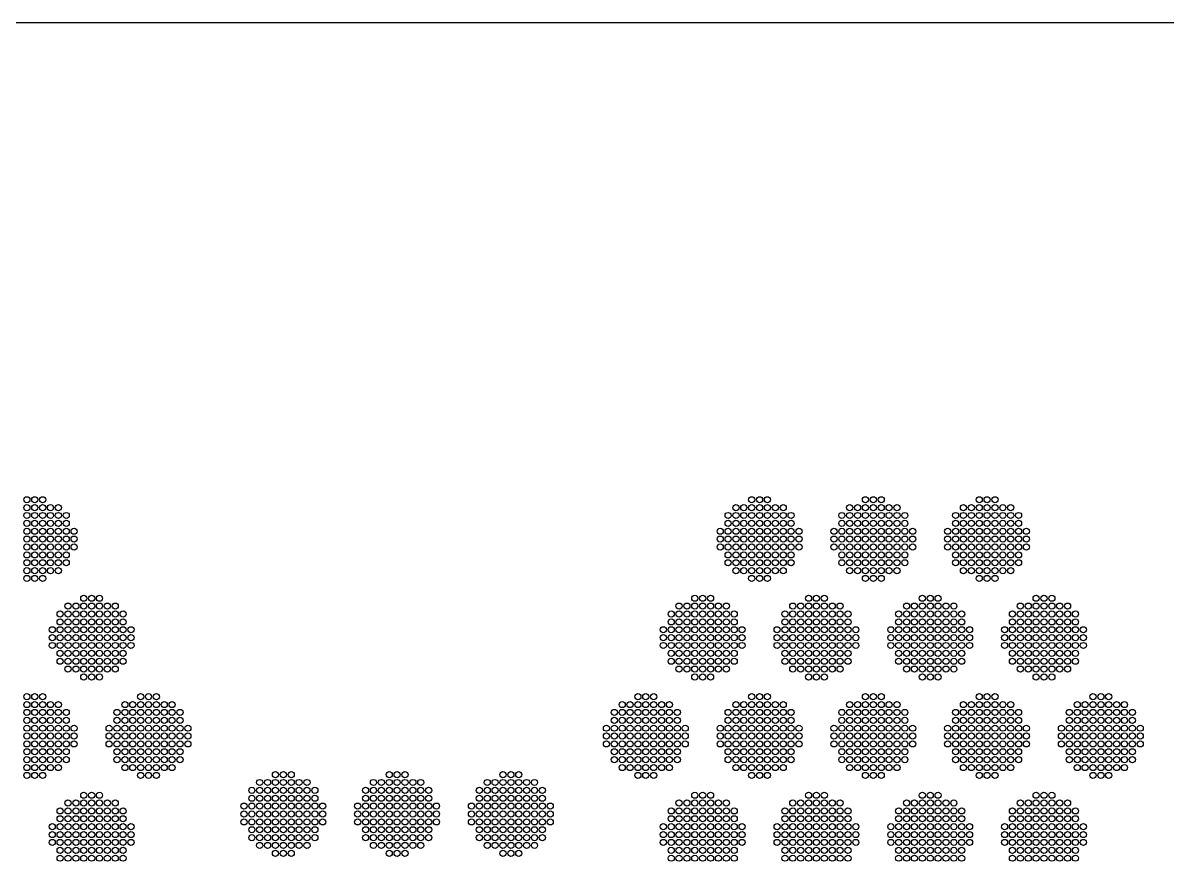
# Model space of a CAD drawing. Extents: x -49 to 54, y -38 to 38.
# Drawn here: x -23.32 to -10.25, y 28.41 to 38 of the extents above; entities that cross this region are included whole.
import ezdxf

# ---------------------------------------------------------------- set-up
doc = ezdxf.new("R2010")
doc.units = 0
doc.layers.add('LOWER_ELECTRODE', color=1, linetype='CONTINUOUS')
doc.layers.add('OUTLINE', color=7, linetype='CONTINUOUS')

msp = doc.modelspace()

# ---------------------------------------------------------------- linework, layer by layer
at = {"layer": 'LOWER_ELECTRODE'}
for centre in [(-23.278, 32.549), (-23.188, 32.549), (-23.098, 32.549), (-14.995, 32.549), (-14.905, 32.549), (-14.815, 32.549), (-13.695, 32.549), (-13.605, 32.549), (-13.515, 32.549), (-12.395, 32.549), (-12.305, 32.549), (-12.215, 32.549), (-23.278, 32.459), (-23.188, 32.459), (-23.098, 32.459), (-23.008, 32.459), (-22.918, 32.459), (-15.175, 32.459), (-15.085, 32.459), (-14.995, 32.459), (-14.905, 32.459), (-14.815, 32.459), (-14.725, 32.459), (-14.635, 32.459), (-13.875, 32.459), (-13.785, 32.459), (-13.695, 32.459), (-13.605, 32.459), (-13.515, 32.459), (-13.425, 32.459), (-13.335, 32.459), (-12.575, 32.459), (-12.485, 32.459), (-12.395, 32.459), (-12.305, 32.459), (-12.215, 32.459), (-12.125, 32.459), (-12.035, 32.459), (-23.278, 32.369), (-23.278, 32.279), (-23.188, 32.369), (-23.188, 32.279), (-23.098, 32.369), (-23.098, 32.279), (-23.008, 32.369), (-23.008, 32.279), (-22.918, 32.369), (-22.918, 32.279), (-22.828, 32.369), (-22.828, 32.279), (-15.265, 32.369), (-15.265, 32.279), (-15.175, 32.369), (-15.175, 32.279), (-15.085, 32.369), (-15.085, 32.279), (-14.995, 32.369), (-14.995, 32.279), (-14.905, 32.369), (-14.905, 32.279), (-14.815, 32.369), (-14.815, 32.279), (-14.725, 32.369), (-14.725, 32.279), (-14.635, 32.369), (-14.635, 32.279), (-14.545, 32.369), (-14.545, 32.279), (-13.965, 32.369), (-13.965, 32.279), (-13.875, 32.369), (-13.875, 32.279), (-13.785, 32.369), (-13.785, 32.279), (-13.695, 32.369), (-13.695, 32.279), (-13.605, 32.369), (-13.605, 32.279), (-13.515, 32.369), (-13.515, 32.279), (-13.425, 32.369), (-13.425, 32.279), (-13.335, 32.369), (-13.335, 32.279), (-13.245, 32.369), (-13.245, 32.279), (-12.665, 32.369), (-12.665, 32.279), (-12.575, 32.369), (-12.575, 32.279), (-12.485, 32.369), (-12.485, 32.279), (-12.395, 32.369), (-12.395, 32.279), (-12.305, 32.369), (-12.305, 32.279), (-12.215, 32.369), (-12.215, 32.279), (-12.125, 32.369), (-12.125, 32.279), (-12.035, 32.369), (-12.035, 32.279), (-11.945, 32.369), (-11.945, 32.279), (-23.278, 32.189), (-23.188, 32.189), (-23.098, 32.189), (-23.008, 32.189), (-22.918, 32.189), (-22.828, 32.189), (-22.738, 32.189), (-15.355, 32.189), (-15.265, 32.189), (-15.175, 32.189), (-15.085, 32.189), (-14.995, 32.189), (-14.905, 32.189), (-14.815, 32.189), (-14.725, 32.189), (-14.635, 32.189), (-14.545, 32.189), (-14.455, 32.189), (-14.055, 32.189), (-13.965, 32.189), (-13.875, 32.189), (-13.785, 32.189), (-13.695, 32.189), (-13.605, 32.189), (-13.515, 32.189), (-13.425, 32.189), (-13.335, 32.189), (-13.245, 32.189), (-13.155, 32.189), (-12.755, 32.189), (-12.665, 32.189), (-12.575, 32.189), (-12.485, 32.189), (-12.395, 32.189), (-12.305, 32.189), (-12.215, 32.189), (-12.125, 32.189), (-12.035, 32.189), (-11.945, 32.189), (-11.855, 32.189), (-23.278, 32.099), (-23.278, 32.009), (-23.188, 32.099), (-23.188, 32.009), (-23.098, 32.099), (-23.098, 32.009), (-23.008, 32.099), (-23.008, 32.009), (-22.918, 32.099), (-22.918, 32.009), (-22.828, 32.099), (-22.828, 32.009), (-22.738, 32.099), (-22.738, 32.009), (-15.355, 32.099), (-15.355, 32.009), (-15.265, 32.099), (-15.265, 32.009), (-15.175, 32.099), (-15.175, 32.009), (-15.085, 32.099), (-15.085, 32.009), (-14.995, 32.099), (-14.995, 32.009), (-14.905, 32.099), (-14.905, 32.009), (-14.815, 32.099), (-14.815, 32.009), (-14.725, 32.099), (-14.725, 32.009), (-14.635, 32.099), (-14.635, 32.009), (-14.545, 32.099), (-14.545, 32.009), (-14.455, 32.099), (-14.455, 32.009), (-14.055, 32.099), (-14.055, 32.009), (-13.965, 32.099), (-13.965, 32.009), (-13.875, 32.099), (-13.875, 32.009), (-13.785, 32.099), (-13.785, 32.009), (-13.695, 32.099), (-13.695, 32.009), (-13.605, 32.099), (-13.605, 32.009), (-13.515, 32.099), (-13.515, 32.009), (-13.425, 32.099), (-13.425, 32.009), (-13.335, 32.099), (-13.335, 32.009), (-13.245, 32.099), (-13.245, 32.009), (-13.155, 32.099), (-13.155, 32.009), (-12.755, 32.099), (-12.755, 32.009), (-12.665, 32.099), (-12.665, 32.009), (-12.575, 32.099), (-12.575, 32.009), (-12.485, 32.099), (-12.485, 32.009), (-12.395, 32.099), (-12.395, 32.009), (-12.305, 32.099), (-12.305, 32.009), (-12.215, 32.099), (-12.215, 32.009), (-12.125, 32.099), (-12.125, 32.009), (-12.035, 32.099), (-12.035, 32.009), (-11.945, 32.099), (-11.945, 32.009), (-11.855, 32.099), (-11.855, 32.009), (-23.278, 31.919), (-23.188, 31.919), (-23.098, 31.919), (-23.008, 31.919), (-22.918, 31.919), (-22.828, 31.919), (-15.265, 31.919), (-15.175, 31.919), (-15.085, 31.919), (-14.995, 31.919), (-14.905, 31.919), (-14.815, 31.919), (-14.725, 31.919), (-14.635, 31.919), (-14.545, 31.919), (-13.965, 31.919), (-13.875, 31.919), (-13.785, 31.919), (-13.695, 31.919), (-13.605, 31.919), (-13.515, 31.919), (-13.425, 31.919), (-13.335, 31.919), (-13.245, 31.919), (-12.665, 31.919), (-12.575, 31.919), (-12.485, 31.919), (-12.395, 31.919), (-12.305, 31.919), (-12.215, 31.919), (-12.125, 31.919), (-12.035, 31.919), (-11.945, 31.919), (-23.278, 31.829), (-23.278, 31.739), (-23.188, 31.829), (-23.188, 31.739), (-23.098, 31.829), (-23.098, 31.739), (-23.008, 31.829), (-23.008, 31.739), (-22.918, 31.829), (-22.918, 31.739), (-22.828, 31.829), (-15.265, 31.829), (-15.175, 31.829), (-15.175, 31.739), (-15.085, 31.829), (-15.085, 31.739), (-14.995, 31.829), (-14.995, 31.739), (-14.905, 31.829), (-14.905, 31.739), (-14.815, 31.829), (-14.815, 31.739), (-14.725, 31.829), (-14.725, 31.739), (-14.635, 31.829), (-14.635, 31.739), (-14.545, 31.829), (-13.965, 31.829), (-13.875, 31.829), (-13.875, 31.739), (-13.785, 31.829), (-13.785, 31.739), (-13.695, 31.829), (-13.695, 31.739), (-13.605, 31.829), (-13.605, 31.739), (-13.515, 31.829), (-13.515, 31.739), (-13.425, 31.829), (-13.425, 31.739), (-13.335, 31.829), (-13.335, 31.739), (-13.245, 31.829), (-12.665, 31.829), (-12.575, 31.829), (-12.575, 31.739), (-12.485, 31.829), (-12.485, 31.739), (-12.395, 31.829), (-12.395, 31.739), (-12.305, 31.829), (-12.305, 31.739), (-12.215, 31.829), (-12.215, 31.739), (-12.125, 31.829), (-12.125, 31.739), (-12.035, 31.829), (-12.035, 31.739), (-11.945, 31.829), (-23.278, 31.649), (-23.188, 31.649), (-23.098, 31.649), (-14.995, 31.649), (-14.905, 31.649), (-14.815, 31.649), (-13.695, 31.649), (-13.605, 31.649), (-13.515, 31.649), (-12.395, 31.649), (-12.305, 31.649), (-12.215, 31.649), (-22.628, 31.423), (-22.538, 31.423), (-22.448, 31.423), (-15.645, 31.423), (-15.555, 31.423), (-15.465, 31.423), (-14.345, 31.423), (-14.255, 31.423), (-14.165, 31.423), (-13.045, 31.423), (-12.955, 31.423), (-12.865, 31.423), (-11.745, 31.423), (-11.655, 31.423), (-11.565, 31.423), (-22.898, 31.243), (-22.808, 31.333), (-22.808, 31.243), (-22.718, 31.333), (-22.718, 31.243), (-22.628, 31.333), (-22.628, 31.243), (-22.538, 31.333), (-22.538, 31.243), (-22.448, 31.333), (-22.448, 31.243), (-22.358, 31.333), (-22.358, 31.243), (-22.268, 31.333), (-22.268, 31.243), (-22.178, 31.243), (-15.915, 31.243), (-15.825, 31.333), (-15.825, 31.243), (-15.735, 31.333), (-15.735, 31.243), (-15.645, 31.333), (-15.645, 31.243), (-15.555, 31.333), (-15.555, 31.243), (-15.465, 31.333), (-15.465, 31.243), (-15.375, 31.333), (-15.375, 31.243), (-15.285, 31.333), (-15.285, 31.243), (-15.195, 31.243), (-14.615, 31.243), (-14.525, 31.333), (-14.525, 31.243), (-14.435, 31.333), (-14.435, 31.243), (-14.345, 31.333), (-14.345, 31.243), (-14.255, 31.333), (-14.255, 31.243), (-14.165, 31.333), (-14.165, 31.243), (-14.075, 31.333), (-14.075, 31.243), (-13.985, 31.333), (-13.985, 31.243), (-13.895, 31.243), (-13.315, 31.243), (-13.225, 31.333), (-13.225, 31.243), (-13.135, 31.333), (-13.135, 31.243), (-13.045, 31.333), (-13.045, 31.243), (-12.955, 31.333), (-12.955, 31.243), (-12.865, 31.333), (-12.865, 31.243), (-12.775, 31.333), (-12.775, 31.243), (-12.685, 31.333), (-12.685, 31.243), (-12.595, 31.243), (-12.015, 31.243), (-11.925, 31.333), (-11.925, 31.243), (-11.835, 31.333), (-11.835, 31.243), (-11.745, 31.333), (-11.745, 31.243), (-11.655, 31.333), (-11.655, 31.243), (-11.565, 31.333), (-11.565, 31.243), (-11.475, 31.333), (-11.475, 31.243), (-11.385, 31.333), (-11.385, 31.243), (-11.295, 31.243), (-22.898, 31.153), (-22.808, 31.153), (-22.718, 31.153), (-22.628, 31.153), (-22.538, 31.153), (-22.448, 31.153), (-22.358, 31.153), (-22.268, 31.153), (-22.178, 31.153), (-15.915, 31.153), (-15.825, 31.153), (-15.735, 31.153), (-15.645, 31.153), (-15.555, 31.153), (-15.465, 31.153), (-15.375, 31.153), (-15.285, 31.153), (-15.195, 31.153), (-14.615, 31.153), (-14.525, 31.153), (-14.435, 31.153), (-14.345, 31.153), (-14.255, 31.153), (-14.165, 31.153), (-14.075, 31.153), (-13.985, 31.153), (-13.895, 31.153), (-13.315, 31.153), (-13.225, 31.153), (-13.135, 31.153), (-13.045, 31.153), (-12.955, 31.153), (-12.865, 31.153), (-12.775, 31.153), (-12.685, 31.153), (-12.595, 31.153), (-12.015, 31.153), (-11.925, 31.153), (-11.835, 31.153), (-11.745, 31.153), (-11.655, 31.153), (-11.565, 31.153), (-11.475, 31.153), (-11.385, 31.153), (-11.295, 31.153), (-22.988, 31.063), (-22.988, 30.973), (-22.898, 31.063), (-22.898, 30.973), (-22.808, 31.063), (-22.808, 30.973), (-22.718, 31.063), (-22.718, 30.973), (-22.628, 31.063), (-22.628, 30.973), (-22.538, 31.063), (-22.538, 30.973), (-22.448, 31.063), (-22.448, 30.973), (-22.358, 31.063), (-22.358, 30.973), (-22.268, 31.063), (-22.268, 30.973), (-22.178, 31.063), (-22.178, 30.973), (-22.088, 31.063), (-22.088, 30.973), (-16.005, 31.063), (-16.005, 30.973), (-15.915, 31.063), (-15.915, 30.973), (-15.825, 31.063), (-15.825, 30.973), (-15.735, 31.063), (-15.735, 30.973), (-15.645, 31.063), (-15.645, 30.973), (-15.555, 31.063), (-15.555, 30.973), (-15.465, 31.063), (-15.465, 30.973), (-15.375, 31.063), (-15.375, 30.973), (-15.285, 31.063), (-15.285, 30.973), (-15.195, 31.063), (-15.195, 30.973), (-15.105, 31.063), (-15.105, 30.973), (-14.705, 31.063), (-14.705, 30.973), (-14.615, 31.063), (-14.615, 30.973), (-14.525, 31.063), (-14.525, 30.973), (-14.435, 31.063), (-14.435, 30.973), (-14.345, 31.063), (-14.345, 30.973), (-14.255, 31.063), (-14.255, 30.973), (-14.165, 31.063), (-14.165, 30.973), (-14.075, 31.063), (-14.075, 30.973), (-13.985, 31.063), (-13.985, 30.973), (-13.895, 31.063), (-13.895, 30.973), (-13.805, 31.063), (-13.805, 30.973), (-13.405, 31.063), (-13.405, 30.973), (-13.315, 31.063), (-13.315, 30.973), (-13.225, 31.063), (-13.225, 30.973), (-13.135, 31.063), (-13.135, 30.973), (-13.045, 31.063), (-13.045, 30.973), (-12.955, 31.063), (-12.955, 30.973), (-12.865, 31.063), (-12.865, 30.973), (-12.775, 31.063), (-12.775, 30.973), (-12.685, 31.063), (-12.685, 30.973), (-12.595, 31.063), (-12.595, 30.973), (-12.505, 31.063), (-12.505, 30.973), (-12.105, 31.063), (-12.105, 30.973), (-12.015, 31.063), (-12.015, 30.973), (-11.925, 31.063), (-11.925, 30.973), (-11.835, 31.063), (-11.835, 30.973), (-11.745, 31.063), (-11.745, 30.973), (-11.655, 31.063), (-11.655, 30.973), (-11.565, 31.063), (-11.565, 30.973), (-11.475, 31.063), (-11.475, 30.973), (-11.385, 31.063), (-11.385, 30.973), (-11.295, 31.063), (-11.295, 30.973), (-11.205, 31.063), (-11.205, 30.973), (-22.988, 30.883), (-22.898, 30.883), (-22.808, 30.883), (-22.718, 30.883), (-22.628, 30.883), (-22.538, 30.883), (-22.448, 30.883), (-22.358, 30.883), (-22.268, 30.883), (-22.178, 30.883), (-22.088, 30.883), (-16.005, 30.883), (-15.915, 30.883), (-15.825, 30.883), (-15.735, 30.883), (-15.645, 30.883), (-15.555, 30.883), (-15.465, 30.883), (-15.375, 30.883), (-15.285, 30.883), (-15.195, 30.883), (-15.105, 30.883), (-14.705, 30.883), (-14.615, 30.883), (-14.525, 30.883), (-14.435, 30.883), (-14.345, 30.883), (-14.255, 30.883), (-14.165, 30.883), (-14.075, 30.883), (-13.985, 30.883), (-13.895, 30.883), (-13.805, 30.883), (-13.405, 30.883), (-13.315, 30.883), (-13.225, 30.883), (-13.135, 30.883), (-13.045, 30.883), (-12.955, 30.883), (-12.865, 30.883), (-12.775, 30.883), (-12.685, 30.883), (-12.595, 30.883), (-12.505, 30.883), (-12.105, 30.883), (-12.015, 30.883), (-11.925, 30.883), (-11.835, 30.883), (-11.745, 30.883), (-11.655, 30.883), (-11.565, 30.883), (-11.475, 30.883), (-11.385, 30.883), (-11.295, 30.883), (-11.205, 30.883), (-22.898, 30.793), (-22.898, 30.703), (-22.808, 30.793), (-22.808, 30.703), (-22.718, 30.793), (-22.718, 30.703), (-22.628, 30.793), (-22.628, 30.703), (-22.538, 30.793), (-22.538, 30.703), (-22.448, 30.793), (-22.448, 30.703), (-22.358, 30.793), (-22.358, 30.703), (-22.268, 30.793), (-22.268, 30.703), (-22.178, 30.793), (-22.178, 30.703), (-15.915, 30.793), (-15.915, 30.703), (-15.825, 30.793), (-15.825, 30.703), (-15.735, 30.793), (-15.735, 30.703), (-15.645, 30.793), (-15.645, 30.703), (-15.555, 30.793), (-15.555, 30.703), (-15.465, 30.793), (-15.465, 30.703), (-15.375, 30.793), (-15.375, 30.703), (-15.285, 30.793), (-15.285, 30.703), (-15.195, 30.793), (-15.195, 30.703), (-14.615, 30.793), (-14.615, 30.703), (-14.525, 30.793), (-14.525, 30.703), (-14.435, 30.793), (-14.435, 30.703), (-14.345, 30.793), (-14.345, 30.703), (-14.255, 30.793), (-14.255, 30.703), (-14.165, 30.793), (-14.165, 30.703), (-14.075, 30.793), (-14.075, 30.703), (-13.985, 30.793), (-13.985, 30.703), (-13.895, 30.793), (-13.895, 30.703), (-13.315, 30.793), (-13.315, 30.703), (-13.225, 30.793), (-13.225, 30.703), (-13.135, 30.793), (-13.135, 30.703), (-13.045, 30.793), (-13.045, 30.703), (-12.955, 30.793), (-12.955, 30.703), (-12.865, 30.793), (-12.865, 30.703), (-12.775, 30.793), (-12.775, 30.703), (-12.685, 30.793), (-12.685, 30.703), (-12.595, 30.793), (-12.595, 30.703), (-12.015, 30.793), (-12.015, 30.703), (-11.925, 30.793), (-11.925, 30.703), (-11.835, 30.793), (-11.835, 30.703), (-11.745, 30.793), (-11.745, 30.703), (-11.655, 30.793), (-11.655, 30.703), (-11.565, 30.793), (-11.565, 30.703), (-11.475, 30.793), (-11.475, 30.703), (-11.385, 30.793), (-11.385, 30.703), (-11.295, 30.793), (-11.295, 30.703), (-22.808, 30.613), (-22.718, 30.613), (-22.628, 30.613), (-22.538, 30.613), (-22.448, 30.613), (-22.358, 30.613), (-22.268, 30.613), (-15.825, 30.613), (-15.735, 30.613), (-15.645, 30.613), (-15.555, 30.613), (-15.465, 30.613), (-15.375, 30.613), (-15.285, 30.613), (-14.525, 30.613), (-14.435, 30.613), (-14.345, 30.613), (-14.255, 30.613), (-14.165, 30.613), (-14.075, 30.613), (-13.985, 30.613), (-13.225, 30.613), (-13.135, 30.613), (-13.045, 30.613), (-12.955, 30.613), (-12.865, 30.613), (-12.775, 30.613), (-12.685, 30.613), (-11.925, 30.613), (-11.835, 30.613), (-11.745, 30.613), (-11.655, 30.613), (-11.565, 30.613), (-11.475, 30.613), (-11.385, 30.613), (-22.628, 30.523), (-22.538, 30.523), (-22.448, 30.523), (-15.645, 30.523), (-15.555, 30.523), (-15.465, 30.523), (-14.345, 30.523), (-14.255, 30.523), (-14.165, 30.523), (-13.045, 30.523), (-12.955, 30.523), (-12.865, 30.523), (-11.745, 30.523), (-11.655, 30.523), (-11.565, 30.523), (-23.278, 30.298), (-23.278, 30.208), (-23.188, 30.298), (-23.188, 30.208), (-23.098, 30.298), (-23.098, 30.208), (-23.008, 30.208), (-22.918, 30.208), (-22.158, 30.208), (-22.068, 30.208), (-21.978, 30.298), (-21.978, 30.208), (-21.888, 30.298), (-21.888, 30.208), (-21.798, 30.298), (-21.798, 30.208), (-21.708, 30.208), (-21.618, 30.208), (-16.475, 30.208), (-16.385, 30.208), (-16.295, 30.298), (-16.295, 30.208), (-16.205, 30.298), (-16.205, 30.208), (-16.115, 30.298), (-16.115, 30.208), (-16.025, 30.208), (-15.935, 30.208), (-15.175, 30.208), (-15.085, 30.208), (-14.995, 30.298), (-14.995, 30.208), (-14.905, 30.298), (-14.905, 30.208), (-14.815, 30.298), (-14.815, 30.208), (-14.725, 30.208), (-14.635, 30.208), (-13.875, 30.208), (-13.785, 30.208), (-13.695, 30.298), (-13.695, 30.208), (-13.605, 30.298), (-13.605, 30.208), (-13.515, 30.298), (-13.515, 30.208), (-13.425, 30.208), (-13.335, 30.208), (-12.575, 30.208), (-12.485, 30.208), (-12.395, 30.298), (-12.395, 30.208), (-12.305, 30.298), (-12.305, 30.208), (-12.215, 30.298), (-12.215, 30.208), (-12.125, 30.208), (-12.035, 30.208), (-11.275, 30.208), (-11.185, 30.208), (-11.095, 30.298), (-11.095, 30.208), (-11.005, 30.298), (-11.005, 30.208), (-10.915, 30.298), (-10.915, 30.208), (-10.825, 30.208), (-10.735, 30.208), (-23.278, 30.118), (-23.188, 30.118), (-23.098, 30.118), (-23.008, 30.118), (-22.918, 30.118), (-22.828, 30.118), (-22.248, 30.118), (-22.158, 30.118), (-22.068, 30.118), (-21.978, 30.118), (-21.888, 30.118), (-21.798, 30.118), (-21.708, 30.118), (-21.618, 30.118), (-21.528, 30.118), (-16.565, 30.118), (-16.475, 30.118), (-16.385, 30.118), (-16.295, 30.118), (-16.205, 30.118), (-16.115, 30.118), (-16.025, 30.118), (-15.935, 30.118), (-15.845, 30.118), (-15.265, 30.118), (-15.175, 30.118), (-15.085, 30.118), (-14.995, 30.118), (-14.905, 30.118), (-14.815, 30.118), (-14.725, 30.118), (-14.635, 30.118), (-14.545, 30.118), (-13.965, 30.118), (-13.875, 30.118), (-13.785, 30.118), (-13.695, 30.118), (-13.605, 30.118), (-13.515, 30.118), (-13.425, 30.118), (-13.335, 30.118), (-13.245, 30.118), (-12.665, 30.118), (-12.575, 30.118), (-12.485, 30.118), (-12.395, 30.118), (-12.305, 30.118), (-12.215, 30.118), (-12.125, 30.118), (-12.035, 30.118), (-11.945, 30.118), (-11.365, 30.118), (-11.275, 30.118), (-11.185, 30.118), (-11.095, 30.118), (-11.005, 30.118), (-10.915, 30.118), (-10.825, 30.118), (-10.735, 30.118), (-10.645, 30.118), (-23.278, 30.028), (-23.278, 29.938), (-23.188, 30.028), (-23.188, 29.938), (-23.098, 30.028), (-23.098, 29.938), (-23.008, 30.028), (-23.008, 29.938), (-22.918, 30.028), (-22.918, 29.938), (-22.828, 30.028), (-22.828, 29.938), (-22.738, 29.938), (-22.338, 29.938), (-22.248, 30.028), (-22.248, 29.938), (-22.158, 30.028), (-22.158, 29.938), (-22.068, 30.028), (-22.068, 29.938), (-21.978, 30.028), (-21.978, 29.938), (-21.888, 30.028), (-21.888, 29.938), (-21.798, 30.028), (-21.798, 29.938), (-21.708, 30.028), (-21.708, 29.938), (-21.618, 30.028), (-21.618, 29.938), (-21.528, 30.028), (-21.528, 29.938), (-21.438, 29.938), (-16.655, 29.938), (-16.565, 30.028), (-16.565, 29.938), (-16.475, 30.028), (-16.475, 29.938), (-16.385, 30.028), (-16.385, 29.938), (-16.295, 30.028), (-16.295, 29.938), (-16.205, 30.028), (-16.205, 29.938), (-16.115, 30.028), (-16.115, 29.938), (-16.025, 30.028), (-16.025, 29.938), (-15.935, 30.028), (-15.935, 29.938), (-15.845, 30.028), (-15.845, 29.938), (-15.755, 29.938), (-15.355, 29.938), (-15.265, 30.028), (-15.265, 29.938), (-15.175, 30.028), (-15.175, 29.938), (-15.085, 30.028), (-15.085, 29.938), (-14.995, 30.028), (-14.995, 29.938), (-14.905, 30.028), (-14.905, 29.938), (-14.815, 30.028), (-14.815, 29.938), (-14.725, 30.028), (-14.725, 29.938), (-14.635, 30.028), (-14.635, 29.938), (-14.545, 30.028), (-14.545, 29.938), (-14.455, 29.938), (-14.055, 29.938), (-13.965, 30.028), (-13.965, 29.938), (-13.875, 30.028), (-13.875, 29.938), (-13.785, 30.028), (-13.785, 29.938), (-13.695, 30.028), (-13.695, 29.938), (-13.605, 30.028), (-13.605, 29.938), (-13.515, 30.028), (-13.515, 29.938), (-13.425, 30.028), (-13.425, 29.938), (-13.335, 30.028), (-13.335, 29.938), (-13.245, 30.028), (-13.245, 29.938), (-13.155, 29.938), (-12.755, 29.938), (-12.665, 30.028), (-12.665, 29.938), (-12.575, 30.028), (-12.575, 29.938), (-12.485, 30.028), (-12.485, 29.938), (-12.395, 30.028), (-12.395, 29.938), (-12.305, 30.028), (-12.305, 29.938), (-12.215, 30.028), (-12.215, 29.938), (-12.125, 30.028), (-12.125, 29.938), (-12.035, 30.028), (-12.035, 29.938), (-11.945, 30.028), (-11.945, 29.938), (-11.855, 29.938), (-11.455, 29.938), (-11.365, 30.028), (-11.365, 29.938), (-11.275, 30.028), (-11.275, 29.938), (-11.185, 30.028), (-11.185, 29.938), (-11.095, 30.028), (-11.095, 29.938), (-11.005, 30.028), (-11.005, 29.938), (-10.915, 30.028), (-10.915, 29.938), (-10.825, 30.028), (-10.825, 29.938), (-10.735, 30.028), (-10.735, 29.938), (-10.645, 30.028), (-10.645, 29.938), (-10.555, 29.938), (-23.278, 29.848), (-23.188, 29.848), (-23.098, 29.848), (-23.008, 29.848), (-22.918, 29.848), (-22.828, 29.848), (-22.738, 29.848), (-22.338, 29.848), (-22.248, 29.848), (-22.158, 29.848), (-22.068, 29.848), (-21.978, 29.848), (-21.888, 29.848), (-21.798, 29.848), (-21.708, 29.848), (-21.618, 29.848), (-21.528, 29.848), (-21.438, 29.848), (-16.655, 29.848), (-16.565, 29.848), (-16.475, 29.848), (-16.385, 29.848), (-16.295, 29.848), (-16.205, 29.848), (-16.115, 29.848), (-16.025, 29.848), (-15.935, 29.848), (-15.845, 29.848), (-15.755, 29.848), (-15.355, 29.848), (-15.265, 29.848), (-15.175, 29.848), (-15.085, 29.848), (-14.995, 29.848), (-14.905, 29.848), (-14.815, 29.848), (-14.725, 29.848), (-14.635, 29.848), (-14.545, 29.848), (-14.455, 29.848), (-14.055, 29.848), (-13.965, 29.848), (-13.875, 29.848), (-13.785, 29.848), (-13.695, 29.848), (-13.605, 29.848), (-13.515, 29.848), (-13.425, 29.848), (-13.335, 29.848), (-13.245, 29.848), (-13.155, 29.848), (-12.755, 29.848), (-12.665, 29.848), (-12.575, 29.848), (-12.485, 29.848), (-12.395, 29.848), (-12.305, 29.848), (-12.215, 29.848), (-12.125, 29.848), (-12.035, 29.848), (-11.945, 29.848), (-11.855, 29.848), (-11.455, 29.848), (-11.365, 29.848), (-11.275, 29.848), (-11.185, 29.848), (-11.095, 29.848), (-11.005, 29.848), (-10.915, 29.848), (-10.825, 29.848), (-10.735, 29.848), (-10.645, 29.848), (-10.555, 29.848), (-23.278, 29.758), (-23.278, 29.668), (-23.188, 29.758), (-23.188, 29.668), (-23.098, 29.758), (-23.098, 29.668), (-23.008, 29.758), (-23.008, 29.668), (-22.918, 29.758), (-22.918, 29.668), (-22.828, 29.758), (-22.828, 29.668), (-22.738, 29.758), (-22.338, 29.758), (-22.248, 29.758), (-22.248, 29.668), (-22.158, 29.758), (-22.158, 29.668), (-22.068, 29.758), (-22.068, 29.668), (-21.978, 29.758), (-21.978, 29.668), (-21.888, 29.758), (-21.888, 29.668), (-21.798, 29.758), (-21.798, 29.668), (-21.708, 29.758), (-21.708, 29.668), (-21.618, 29.758), (-21.618, 29.668), (-21.528, 29.758), (-21.528, 29.668), (-21.438, 29.758), (-16.655, 29.758), (-16.565, 29.758), (-16.565, 29.668), (-16.475, 29.758), (-16.475, 29.668), (-16.385, 29.758), (-16.385, 29.668), (-16.295, 29.758), (-16.295, 29.668), (-16.205, 29.758), (-16.205, 29.668), (-16.115, 29.758), (-16.115, 29.668), (-16.025, 29.758), (-16.025, 29.668), (-15.935, 29.758), (-15.935, 29.668), (-15.845, 29.758), (-15.845, 29.668), (-15.755, 29.758), (-15.355, 29.758), (-15.265, 29.758), (-15.265, 29.668), (-15.175, 29.758), (-15.175, 29.668), (-15.085, 29.758), (-15.085, 29.668), (-14.995, 29.758), (-14.995, 29.668), (-14.905, 29.758), (-14.905, 29.668), (-14.815, 29.758), (-14.815, 29.668), (-14.725, 29.758), (-14.725, 29.668), (-14.635, 29.758), (-14.635, 29.668), (-14.545, 29.758), (-14.545, 29.668), (-14.455, 29.758), (-14.055, 29.758), (-13.965, 29.758), (-13.965, 29.668), (-13.875, 29.758), (-13.875, 29.668), (-13.785, 29.758), (-13.785, 29.668), (-13.695, 29.758), (-13.695, 29.668), (-13.605, 29.758), (-13.605, 29.668), (-13.515, 29.758), (-13.515, 29.668), (-13.425, 29.758), (-13.425, 29.668), (-13.335, 29.758), (-13.335, 29.668), (-13.245, 29.758), (-13.245, 29.668), (-13.155, 29.758), (-12.755, 29.758), (-12.665, 29.758), (-12.665, 29.668), (-12.575, 29.758), (-12.575, 29.668), (-12.485, 29.758), (-12.485, 29.668), (-12.395, 29.758), (-12.395, 29.668), (-12.305, 29.758), (-12.305, 29.668), (-12.215, 29.758), (-12.215, 29.668), (-12.125, 29.758), (-12.125, 29.668), (-12.035, 29.758), (-12.035, 29.668), (-11.945, 29.758), (-11.945, 29.668), (-11.855, 29.758), (-11.455, 29.758), (-11.365, 29.758), (-11.365, 29.668), (-11.275, 29.758), (-11.275, 29.668), (-11.185, 29.758), (-11.185, 29.668), (-11.095, 29.758), (-11.095, 29.668), (-11.005, 29.758), (-11.005, 29.668), (-10.915, 29.758), (-10.915, 29.668), (-10.825, 29.758), (-10.825, 29.668), (-10.735, 29.758), (-10.735, 29.668), (-10.645, 29.758), (-10.645, 29.668), (-10.555, 29.758), (-23.278, 29.578), (-23.188, 29.578), (-23.098, 29.578), (-23.008, 29.578), (-22.918, 29.578), (-22.828, 29.578), (-22.248, 29.578), (-22.158, 29.578), (-22.068, 29.578), (-21.978, 29.578), (-21.888, 29.578), (-21.798, 29.578), (-21.708, 29.578), (-21.618, 29.578), (-21.528, 29.578), (-16.565, 29.578), (-16.475, 29.578), (-16.385, 29.578), (-16.295, 29.578), (-16.205, 29.578), (-16.115, 29.578), (-16.025, 29.578), (-15.935, 29.578), (-15.845, 29.578), (-15.265, 29.578), (-15.175, 29.578), (-15.085, 29.578), (-14.995, 29.578), (-14.905, 29.578), (-14.815, 29.578), (-14.725, 29.578), (-14.635, 29.578), (-14.545, 29.578), (-13.965, 29.578), (-13.875, 29.578), (-13.785, 29.578), (-13.695, 29.578), (-13.605, 29.578), (-13.515, 29.578), (-13.425, 29.578), (-13.335, 29.578), (-13.245, 29.578), (-12.665, 29.578), (-12.575, 29.578), (-12.485, 29.578), (-12.395, 29.578), (-12.305, 29.578), (-12.215, 29.578), (-12.125, 29.578), (-12.035, 29.578), (-11.945, 29.578), (-11.365, 29.578), (-11.275, 29.578), (-11.185, 29.578), (-11.095, 29.578), (-11.005, 29.578), (-10.915, 29.578), (-10.825, 29.578), (-10.735, 29.578), (-10.645, 29.578), (-23.278, 29.488), (-23.278, 29.398), (-23.188, 29.488), (-23.188, 29.398), (-23.098, 29.488), (-23.098, 29.398), (-23.008, 29.488), (-22.918, 29.488), (-22.158, 29.488), (-22.068, 29.488), (-21.978, 29.488), (-21.978, 29.398), (-21.888, 29.488), (-21.888, 29.398), (-21.798, 29.488), (-21.798, 29.398), (-21.708, 29.488), (-21.618, 29.488), (-20.437, 29.407), (-20.347, 29.407), (-20.257, 29.407), (-19.137, 29.407), (-19.047, 29.407), (-18.957, 29.407), (-17.837, 29.407), (-17.747, 29.407), (-17.657, 29.407), (-16.475, 29.488), (-16.385, 29.488), (-16.295, 29.488), (-16.295, 29.398), (-16.205, 29.488), (-16.205, 29.398), (-16.115, 29.488), (-16.115, 29.398), (-16.025, 29.488), (-15.935, 29.488), (-15.175, 29.488), (-15.085, 29.488), (-14.995, 29.488), (-14.995, 29.398), (-14.905, 29.488), (-14.905, 29.398), (-14.815, 29.488), (-14.815, 29.398), (-14.725, 29.488), (-14.635, 29.488), (-13.875, 29.488), (-13.785, 29.488), (-13.695, 29.488), (-13.695, 29.398), (-13.605, 29.488), (-13.605, 29.398), (-13.515, 29.488), (-13.515, 29.398), (-13.425, 29.488), (-13.335, 29.488), (-12.575, 29.488), (-12.485, 29.488), (-12.395, 29.488), (-12.395, 29.398), (-12.305, 29.488), (-12.305, 29.398), (-12.215, 29.488), (-12.215, 29.398), (-12.125, 29.488), (-12.035, 29.488), (-11.275, 29.488), (-11.185, 29.488), (-11.095, 29.488), (-11.095, 29.398), (-11.005, 29.488), (-11.005, 29.398), (-10.915, 29.488), (-10.915, 29.398), (-10.825, 29.488), (-10.735, 29.488), (-20.617, 29.317), (-20.527, 29.317), (-20.437, 29.317), (-20.347, 29.317), (-20.257, 29.317), (-20.167, 29.317), (-20.077, 29.317), (-19.317, 29.317), (-19.227, 29.317), (-19.137, 29.317), (-19.047, 29.317), (-18.957, 29.317), (-18.867, 29.317), (-18.777, 29.317), (-18.017, 29.317), (-17.927, 29.317), (-17.837, 29.317), (-17.747, 29.317), (-17.657, 29.317), (-17.567, 29.317), (-17.477, 29.317), (-22.628, 29.172), (-22.538, 29.172), (-22.448, 29.172), (-20.707, 29.227), (-20.707, 29.137), (-20.617, 29.227), (-20.617, 29.137), (-20.527, 29.227), (-20.527, 29.137), (-20.437, 29.227), (-20.437, 29.137), (-20.347, 29.227), (-20.347, 29.137), (-20.257, 29.227), (-20.257, 29.137), (-20.167, 29.227), (-20.167, 29.137), (-20.077, 29.227), (-20.077, 29.137), (-19.987, 29.227), (-19.987, 29.137), (-19.407, 29.227), (-19.407, 29.137), (-19.317, 29.227), (-19.317, 29.137), (-19.227, 29.227), (-19.227, 29.137), (-19.137, 29.227), (-19.137, 29.137), (-19.047, 29.227), (-19.047, 29.137), (-18.957, 29.227), (-18.957, 29.137), (-18.867, 29.227), (-18.867, 29.137), (-18.777, 29.227), (-18.777, 29.137), (-18.687, 29.227), (-18.687, 29.137), (-18.107, 29.227), (-18.107, 29.137), (-18.017, 29.227), (-18.017, 29.137), (-17.927, 29.227), (-17.927, 29.137), (-17.837, 29.227), (-17.837, 29.137), (-17.747, 29.227), (-17.747, 29.137), (-17.657, 29.227), (-17.657, 29.137), (-17.567, 29.227), (-17.567, 29.137), (-17.477, 29.227), (-17.477, 29.137), (-17.387, 29.227), (-17.387, 29.137), (-15.645, 29.172), (-15.555, 29.172), (-15.465, 29.172), (-14.345, 29.172), (-14.255, 29.172), (-14.165, 29.172), (-13.045, 29.172), (-12.955, 29.172), (-12.865, 29.172), (-11.745, 29.172), (-11.655, 29.172), (-11.565, 29.172), (-22.808, 29.082), (-22.718, 29.082), (-22.628, 29.082), (-22.538, 29.082), (-22.448, 29.082), (-22.358, 29.082), (-22.268, 29.082), (-20.797, 29.047), (-20.707, 29.047), (-20.617, 29.047), (-20.527, 29.047), (-20.437, 29.047), (-20.347, 29.047), (-20.257, 29.047), (-20.167, 29.047), (-20.077, 29.047), (-19.987, 29.047), (-19.897, 29.047), (-19.497, 29.047), (-19.407, 29.047), (-19.317, 29.047), (-19.227, 29.047), (-19.137, 29.047), (-19.047, 29.047), (-18.957, 29.047), (-18.867, 29.047), (-18.777, 29.047), (-18.687, 29.047), (-18.597, 29.047), (-18.197, 29.047), (-18.107, 29.047), (-18.017, 29.047), (-17.927, 29.047), (-17.837, 29.047), (-17.747, 29.047), (-17.657, 29.047), (-17.567, 29.047), (-17.477, 29.047), (-17.387, 29.047), (-17.297, 29.047), (-15.825, 29.082), (-15.735, 29.082), (-15.645, 29.082), (-15.555, 29.082), (-15.465, 29.082), (-15.375, 29.082), (-15.285, 29.082), (-14.525, 29.082), (-14.435, 29.082), (-14.345, 29.082), (-14.255, 29.082), (-14.165, 29.082), (-14.075, 29.082), (-13.985, 29.082), (-13.225, 29.082), (-13.135, 29.082), (-13.045, 29.082), (-12.955, 29.082), (-12.865, 29.082), (-12.775, 29.082), (-12.685, 29.082), (-11.925, 29.082), (-11.835, 29.082), (-11.745, 29.082), (-11.655, 29.082), (-11.565, 29.082), (-11.475, 29.082), (-11.385, 29.082), (-22.898, 28.992), (-22.898, 28.902), (-22.808, 28.992), (-22.808, 28.902), (-22.718, 28.992), (-22.718, 28.902), (-22.628, 28.992), (-22.628, 28.902), (-22.538, 28.992), (-22.538, 28.902), (-22.448, 28.992), (-22.448, 28.902), (-22.358, 28.992), (-22.358, 28.902), (-22.268, 28.992), (-22.268, 28.902), (-22.178, 28.992), (-22.178, 28.902), (-20.797, 28.957), (-20.797, 28.867), (-20.707, 28.957), (-20.707, 28.867), (-20.617, 28.957), (-20.617, 28.867), (-20.527, 28.957), (-20.527, 28.867), (-20.437, 28.957), (-20.437, 28.867), (-20.347, 28.957), (-20.347, 28.867), (-20.257, 28.957), (-20.257, 28.867), (-20.167, 28.957), (-20.167, 28.867), (-20.077, 28.957), (-20.077, 28.867), (-19.987, 28.957), (-19.987, 28.867), (-19.897, 28.957), (-19.897, 28.867), (-19.497, 28.957), (-19.497, 28.867), (-19.407, 28.957), (-19.407, 28.867), (-19.317, 28.957), (-19.317, 28.867), (-19.227, 28.957), (-19.227, 28.867), (-19.137, 28.957), (-19.137, 28.867), (-19.047, 28.957), (-19.047, 28.867), (-18.957, 28.957), (-18.957, 28.867), (-18.867, 28.957), (-18.867, 28.867), (-18.777, 28.957), (-18.777, 28.867), (-18.687, 28.957), (-18.687, 28.867), (-18.597, 28.957), (-18.597, 28.867), (-18.197, 28.957), (-18.197, 28.867), (-18.107, 28.957), (-18.107, 28.867), (-18.017, 28.957), (-18.017, 28.867), (-17.927, 28.957), (-17.927, 28.867), (-17.837, 28.957), (-17.837, 28.867), (-17.747, 28.957), (-17.747, 28.867), (-17.657, 28.957), (-17.657, 28.867), (-17.567, 28.957), (-17.567, 28.867), (-17.477, 28.957), (-17.477, 28.867), (-17.387, 28.957), (-17.387, 28.867), (-17.297, 28.957), (-17.297, 28.867), (-15.915, 28.992), (-15.915, 28.902), (-15.825, 28.992), (-15.825, 28.902), (-15.735, 28.992), (-15.735, 28.902), (-15.645, 28.992), (-15.645, 28.902), (-15.555, 28.992), (-15.555, 28.902), (-15.465, 28.992), (-15.465, 28.902), (-15.375, 28.992), (-15.375, 28.902), (-15.285, 28.992), (-15.285, 28.902), (-15.195, 28.992), (-15.195, 28.902), (-14.615, 28.992), (-14.615, 28.902), (-14.525, 28.992), (-14.525, 28.902), (-14.435, 28.992), (-14.435, 28.902), (-14.345, 28.992), (-14.345, 28.902), (-14.255, 28.992), (-14.255, 28.902), (-14.165, 28.992), (-14.165, 28.902), (-14.075, 28.992), (-14.075, 28.902), (-13.985, 28.992), (-13.985, 28.902), (-13.895, 28.992), (-13.895, 28.902), (-13.315, 28.992), (-13.315, 28.902), (-13.225, 28.992), (-13.225, 28.902), (-13.135, 28.992), (-13.135, 28.902), (-13.045, 28.992), (-13.045, 28.902), (-12.955, 28.992), (-12.955, 28.902), (-12.865, 28.992), (-12.865, 28.902), (-12.775, 28.992), (-12.775, 28.902), (-12.685, 28.992), (-12.685, 28.902), (-12.595, 28.992), (-12.595, 28.902), (-12.015, 28.992), (-12.015, 28.902), (-11.925, 28.992), (-11.925, 28.902), (-11.835, 28.992), (-11.835, 28.902), (-11.745, 28.992), (-11.745, 28.902), (-11.655, 28.992), (-11.655, 28.902), (-11.565, 28.992), (-11.565, 28.902), (-11.475, 28.992), (-11.475, 28.902), (-11.385, 28.992), (-11.385, 28.902), (-11.295, 28.992), (-11.295, 28.902), (-22.988, 28.812), (-22.898, 28.812), (-22.808, 28.812), (-22.718, 28.812), (-22.628, 28.812), (-22.538, 28.812), (-22.448, 28.812), (-22.358, 28.812), (-22.268, 28.812), (-22.178, 28.812), (-22.088, 28.812), (-20.707, 28.777), (-20.617, 28.777), (-20.527, 28.777), (-20.437, 28.777), (-20.347, 28.777), (-20.257, 28.777), (-20.167, 28.777), (-20.077, 28.777), (-19.987, 28.777), (-19.407, 28.777), (-19.317, 28.777), (-19.227, 28.777), (-19.137, 28.777), (-19.047, 28.777), (-18.957, 28.777), (-18.867, 28.777), (-18.777, 28.777), (-18.687, 28.777), (-18.107, 28.777), (-18.017, 28.777), (-17.927, 28.777), (-17.837, 28.777), (-17.747, 28.777), (-17.657, 28.777), (-17.567, 28.777), (-17.477, 28.777), (-17.387, 28.777), (-16.005, 28.812), (-15.915, 28.812), (-15.825, 28.812), (-15.735, 28.812), (-15.645, 28.812), (-15.555, 28.812), (-15.465, 28.812), (-15.375, 28.812), (-15.285, 28.812), (-15.195, 28.812), (-15.105, 28.812), (-14.705, 28.812), (-14.615, 28.812), (-14.525, 28.812), (-14.435, 28.812), (-14.345, 28.812), (-14.255, 28.812), (-14.165, 28.812), (-14.075, 28.812), (-13.985, 28.812), (-13.895, 28.812), (-13.805, 28.812), (-13.405, 28.812), (-13.315, 28.812), (-13.225, 28.812), (-13.135, 28.812), (-13.045, 28.812), (-12.955, 28.812), (-12.865, 28.812), (-12.775, 28.812), (-12.685, 28.812), (-12.595, 28.812), (-12.505, 28.812), (-12.105, 28.812), (-12.015, 28.812), (-11.925, 28.812), (-11.835, 28.812), (-11.745, 28.812), (-11.655, 28.812), (-11.565, 28.812), (-11.475, 28.812), (-11.385, 28.812), (-11.295, 28.812), (-11.205, 28.812), (-22.988, 28.722), (-22.988, 28.632), (-22.898, 28.722), (-22.898, 28.632), (-22.808, 28.722), (-22.808, 28.632), (-22.718, 28.722), (-22.718, 28.632), (-22.628, 28.722), (-22.628, 28.632), (-22.538, 28.722), (-22.538, 28.632), (-22.448, 28.722), (-22.448, 28.632), (-22.358, 28.722), (-22.358, 28.632), (-22.268, 28.722), (-22.268, 28.632), (-22.178, 28.722), (-22.178, 28.632), (-22.088, 28.722), (-22.088, 28.632), (-20.707, 28.687), (-20.617, 28.687), (-20.527, 28.687), (-20.437, 28.687), (-20.347, 28.687), (-20.257, 28.687), (-20.167, 28.687), (-20.077, 28.687), (-19.987, 28.687), (-19.407, 28.687), (-19.317, 28.687), (-19.227, 28.687), (-19.137, 28.687), (-19.047, 28.687), (-18.957, 28.687), (-18.867, 28.687), (-18.777, 28.687), (-18.687, 28.687), (-18.107, 28.687), (-18.017, 28.687), (-17.927, 28.687), (-17.837, 28.687), (-17.747, 28.687), (-17.657, 28.687), (-17.567, 28.687), (-17.477, 28.687), (-17.387, 28.687), (-16.005, 28.722), (-16.005, 28.632), (-15.915, 28.722), (-15.915, 28.632), (-15.825, 28.722), (-15.825, 28.632), (-15.735, 28.722), (-15.735, 28.632), (-15.645, 28.722), (-15.645, 28.632), (-15.555, 28.722), (-15.555, 28.632), (-15.465, 28.722), (-15.465, 28.632), (-15.375, 28.722), (-15.375, 28.632), (-15.285, 28.722), (-15.285, 28.632), (-15.195, 28.722), (-15.195, 28.632), (-15.105, 28.722), (-15.105, 28.632), (-14.705, 28.722), (-14.705, 28.632), (-14.615, 28.722), (-14.615, 28.632), (-14.525, 28.722), (-14.525, 28.632), (-14.435, 28.722), (-14.435, 28.632), (-14.345, 28.722), (-14.345, 28.632), (-14.255, 28.722), (-14.255, 28.632), (-14.165, 28.722), (-14.165, 28.632), (-14.075, 28.722), (-14.075, 28.632), (-13.985, 28.722), (-13.985, 28.632), (-13.895, 28.722), (-13.895, 28.632), (-13.805, 28.722), (-13.805, 28.632), (-13.405, 28.722), (-13.405, 28.632), (-13.315, 28.722), (-13.315, 28.632), (-13.225, 28.722), (-13.225, 28.632), (-13.135, 28.722), (-13.135, 28.632), (-13.045, 28.722), (-13.045, 28.632), (-12.955, 28.722), (-12.955, 28.632), (-12.865, 28.722), (-12.865, 28.632), (-12.775, 28.722), (-12.775, 28.632), (-12.685, 28.722), (-12.685, 28.632), (-12.595, 28.722), (-12.595, 28.632), (-12.505, 28.722), (-12.505, 28.632), (-12.105, 28.722), (-12.105, 28.632), (-12.015, 28.722), (-12.015, 28.632), (-11.925, 28.722), (-11.925, 28.632), (-11.835, 28.722), (-11.835, 28.632), (-11.745, 28.722), (-11.745, 28.632), (-11.655, 28.722), (-11.655, 28.632), (-11.565, 28.722), (-11.565, 28.632), (-11.475, 28.722), (-11.475, 28.632), (-11.385, 28.722), (-11.385, 28.632), (-11.295, 28.722), (-11.295, 28.632), (-11.205, 28.722), (-11.205, 28.632), (-22.898, 28.542), (-22.808, 28.542), (-22.718, 28.542), (-22.628, 28.542), (-22.538, 28.542), (-22.448, 28.542), (-22.358, 28.542), (-22.268, 28.542), (-22.178, 28.542), (-20.617, 28.597), (-20.527, 28.597), (-20.437, 28.597), (-20.437, 28.507), (-20.347, 28.597), (-20.347, 28.507), (-20.257, 28.597), (-20.257, 28.507), (-20.167, 28.597), (-20.077, 28.597), (-19.317, 28.597), (-19.227, 28.597), (-19.137, 28.597), (-19.137, 28.507), (-19.047, 28.597), (-19.047, 28.507), (-18.957, 28.597), (-18.957, 28.507), (-18.867, 28.597), (-18.777, 28.597), (-18.017, 28.597), (-17.927, 28.597), (-17.837, 28.597), (-17.837, 28.507), (-17.747, 28.597), (-17.747, 28.507), (-17.657, 28.597), (-17.657, 28.507), (-17.567, 28.597), (-17.477, 28.597), (-15.915, 28.542), (-15.825, 28.542), (-15.735, 28.542), (-15.645, 28.542), (-15.555, 28.542), (-15.465, 28.542), (-15.375, 28.542), (-15.285, 28.542), (-15.195, 28.542), (-14.615, 28.542), (-14.525, 28.542), (-14.435, 28.542), (-14.345, 28.542), (-14.255, 28.542), (-14.165, 28.542), (-14.075, 28.542), (-13.985, 28.542), (-13.895, 28.542), (-13.315, 28.542), (-13.225, 28.542), (-13.135, 28.542), (-13.045, 28.542), (-12.955, 28.542), (-12.865, 28.542), (-12.775, 28.542), (-12.685, 28.542), (-12.595, 28.542), (-12.015, 28.542), (-11.925, 28.542), (-11.835, 28.542), (-11.745, 28.542), (-11.655, 28.542), (-11.565, 28.542), (-11.475, 28.542), (-11.385, 28.542), (-11.295, 28.542), (-22.898, 28.452), (-22.808, 28.452), (-22.718, 28.452), (-22.628, 28.452), (-22.538, 28.452), (-22.448, 28.452), (-22.358, 28.452), (-22.268, 28.452), (-22.178, 28.452), (-15.915, 28.452), (-15.825, 28.452), (-15.735, 28.452), (-15.645, 28.452), (-15.555, 28.452), (-15.465, 28.452), (-15.375, 28.452), (-15.285, 28.452), (-15.195, 28.452), (-14.615, 28.452), (-14.525, 28.452), (-14.435, 28.452), (-14.345, 28.452), (-14.255, 28.452), (-14.165, 28.452), (-14.075, 28.452), (-13.985, 28.452), (-13.895, 28.452), (-13.315, 28.452), (-13.225, 28.452), (-13.135, 28.452), (-13.045, 28.452), (-12.955, 28.452), (-12.865, 28.452), (-12.775, 28.452), (-12.685, 28.452), (-12.595, 28.452), (-12.015, 28.452), (-11.925, 28.452), (-11.835, 28.452), (-11.745, 28.452), (-11.655, 28.452), (-11.565, 28.452), (-11.475, 28.452), (-11.385, 28.452), (-11.295, 28.452)]:
    msp.add_circle(centre, 0.035, dxfattribs=at)
at = {"layer": 'OUTLINE'}
msp.add_lwpolyline([(-49.4, -36.45, -0.414214), (-47.85, -38), (52.85, -38, -0.414214), (54.4, -36.45), (54.4, -28), (51.4, -28), (51.4, 28), (54.4, 28), (54.4, 36.45, -0.414214), (52.85, 38), (-47.85, 38, -0.414214), (-49.4, 36.45)], format="xyb", close=True, dxfattribs=at)

doc.saveas('drawing.dxf')
